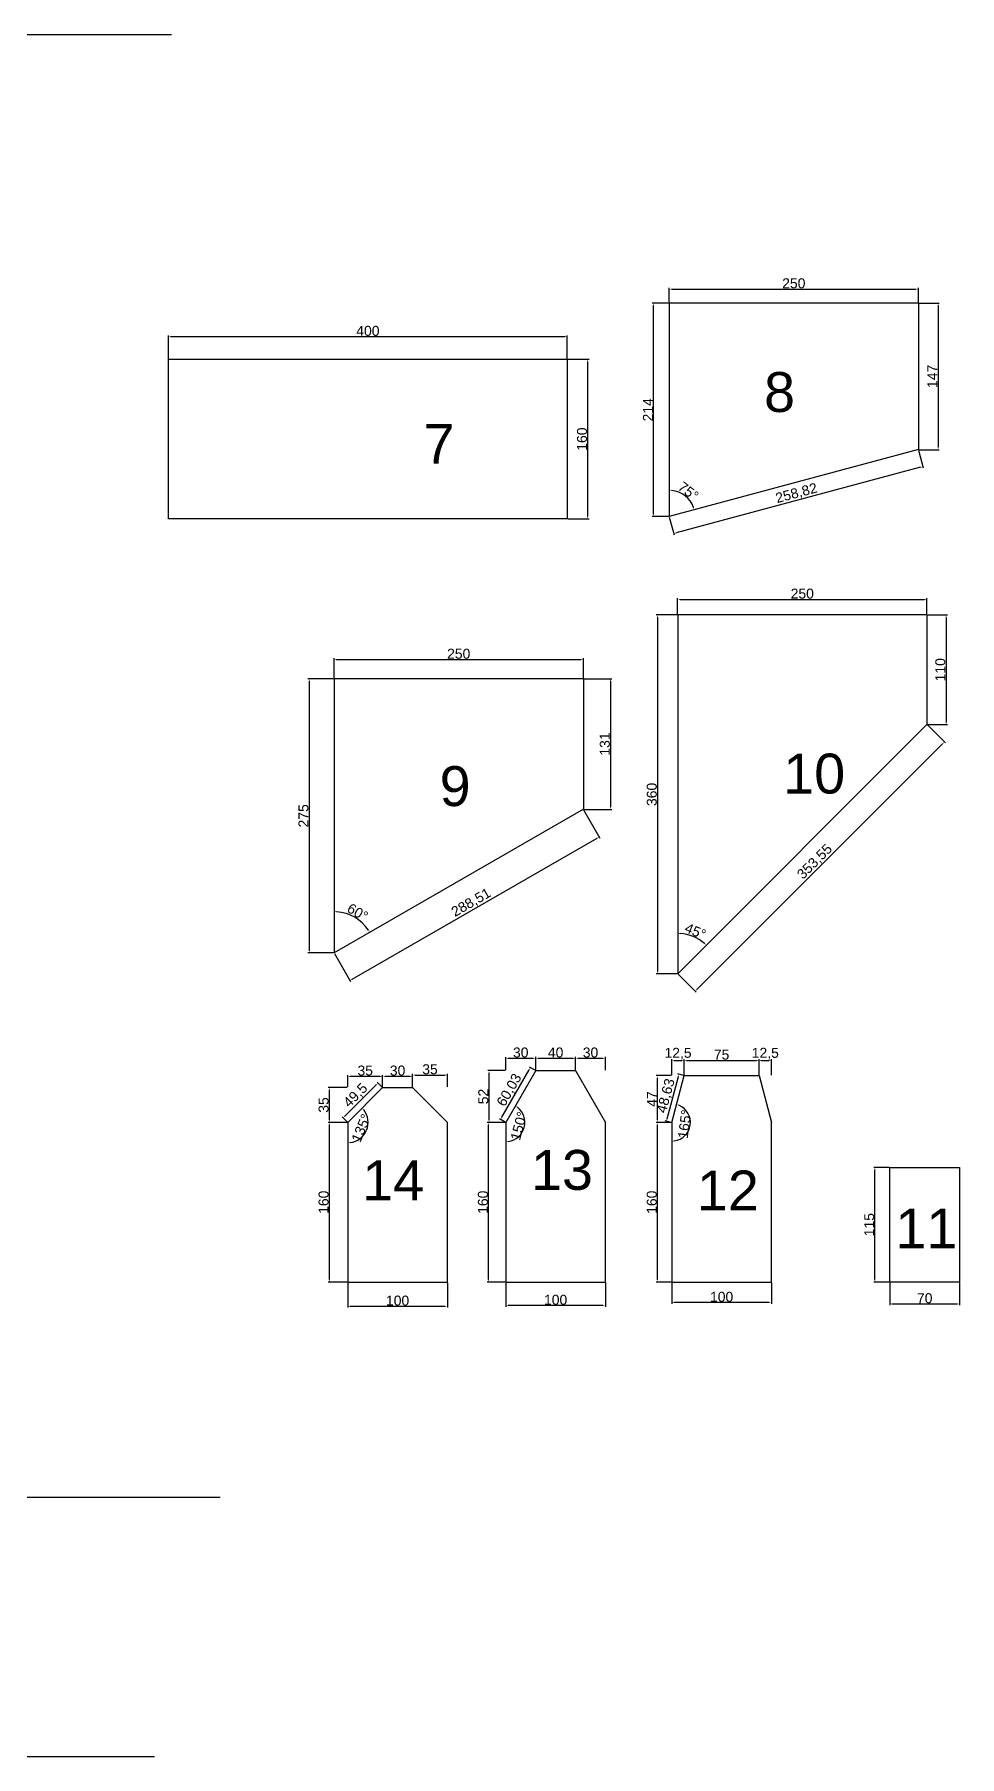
# Model space of a CAD drawing. Header units: millimetres. Extents: x -4275 to 17266, y -15886 to 5463.
# Drawn here: x -379 to 549, y -12052 to -10325 of the extents above; entities that cross this region are included whole.
import ezdxf

# ---------------------------------------------------------------- set-up
doc = ezdxf.new("R2010")
doc.units = ezdxf.units.MM
for name, color, linetype in [('尺寸标注', 6, 'Continuous'), ('标号', 4, 'Continuous'), ('辅助线', 40, 'Continuous')]:
    doc.layers.add(name, color=color, linetype=linetype)
doc.styles.get("Standard").update_dxf_attribs({"font": 'arial.ttf'})
doc.dimstyles.new('ISO-25-JHF', dxfattribs={"dimtxt": 10, "dimasz": 2.5, "dimexe": 1.25, "dimexo": 0.625, "dimtad": 1, "dimtxsty": 'Standard', "dimcen": 2.5, "dimadec": 0, "dimazin": 0, "dimtfac": 1, "dimtmove": 0, "dimatfit": 3, "dimfxl": 1, "dimarcsym": 0})

# ---------------------------------------------------------------- blocks, each defined once
blk = doc.blocks.new('*D314')
at = {"layer": 'Defpoints', "color": 0, "transparency": 16777216}
for p in [(-64.6, -11575.7), (35.4, -11575.7), (-64.6, -11600.1)]:
    blk.add_point(p, dxfattribs=at)
at = {"layer": '尺寸标注', "color": 0, "lineweight": -2, "transparency": 16777216}
for p, q in [((-64.6, -11576.4), (-64.6, -11601.3)), ((35.4, -11576.4), (35.4, -11601.3)), ((32.9, -11600.1), (-62.1, -11600.1))]:
    blk.add_line(p, q, dxfattribs=at)
at = {"layer": '尺寸标注', "color": 0, "transparency": 16777216}
for points in [[(-62.1, -11599.7), (-62.1, -11600.5), (-64.6, -11600.1)], [(32.9, -11599.7), (32.9, -11600.5), (35.4, -11600.1)]]:
    blk.add_solid(points, dxfattribs=at)
at = {"layer": '尺寸标注', "color": 0, "transparency": 16777216, "insert": (-14.6, -11594.4), "char_height": 10, "attachment_point": 5}
blk.add_mtext('100', dxfattribs=at)
blk = doc.blocks.new('*D315')
at = {"layer": 'Defpoints', "color": 0, "transparency": 16777216}
for p in [(-83, -11415.7), (-64.6, -11415.7), (-64.6, -11575.7)]:
    blk.add_point(p, dxfattribs=at)
at = {"layer": '尺寸标注', "color": 0, "lineweight": -2, "transparency": 16777216}
for p, q in [((-65.2, -11415.7), (-84.3, -11415.7)), ((-83, -11573.2), (-83, -11418.2)), ((-65.2, -11575.7), (-84.3, -11575.7))]:
    blk.add_line(p, q, dxfattribs=at)
at = {"layer": '尺寸标注', "color": 0, "transparency": 16777216}
for points in [[(-83.5, -11418.2), (-82.6, -11418.2), (-83, -11415.7)], [(-83.5, -11573.2), (-82.6, -11573.2), (-83, -11575.7)]]:
    blk.add_solid(points, dxfattribs=at)
at = {"layer": '尺寸标注', "color": 0, "transparency": 16777216, "insert": (-88.8, -11495.7), "char_height": 10, "attachment_point": 5, "rotation": 90}
blk.add_mtext('160', dxfattribs=at)
blk = doc.blocks.new('*D305')
at = {"layer": 'Defpoints', "color": 0, "transparency": 16777216}
for p in [(-83, -11380.7), (-64.6, -11380.7), (-64.6, -11415.7)]:
    blk.add_point(p, dxfattribs=at)
at = {"layer": '尺寸标注', "color": 0, "lineweight": -2, "transparency": 16777216}
for p, q in [((-65.2, -11380.7), (-84.3, -11380.7)), ((-83, -11413.2), (-83, -11383.2)), ((-65.2, -11415.7), (-84.3, -11415.7))]:
    blk.add_line(p, q, dxfattribs=at)
at = {"layer": '尺寸标注', "color": 0, "transparency": 16777216}
for points in [[(-83.5, -11383.2), (-82.6, -11383.2), (-83, -11380.7)], [(-83.5, -11413.2), (-82.6, -11413.2), (-83, -11415.7)]]:
    blk.add_solid(points, dxfattribs=at)
at = {"layer": '尺寸标注', "color": 0, "transparency": 16777216, "insert": (-88.8, -11398.2), "char_height": 10, "attachment_point": 5, "rotation": 90}
blk.add_mtext('35', dxfattribs=at)
blk = doc.blocks.new('*D316')
at = {"layer": 'Defpoints', "color": 0, "transparency": 16777216}
for p in [(-64.6, -11380.7), (-29.6, -11369.4), (-29.6, -11380.7)]:
    blk.add_point(p, dxfattribs=at)
at = {"layer": '尺寸标注', "color": 0, "lineweight": -2, "transparency": 16777216}
for p, q in [((-64.6, -11380.1), (-64.6, -11368.2)), ((-62.1, -11369.4), (-32.1, -11369.4)), ((-29.6, -11380.1), (-29.6, -11368.2))]:
    blk.add_line(p, q, dxfattribs=at)
at = {"layer": '尺寸标注', "color": 0, "transparency": 16777216}
for points in [[(-62.1, -11369), (-62.1, -11369.8), (-64.6, -11369.4)], [(-32.1, -11369), (-32.1, -11369.8), (-29.6, -11369.4)]]:
    blk.add_solid(points, dxfattribs=at)
at = {"layer": '尺寸标注', "color": 0, "transparency": 16777216, "insert": (-47.1, -11363.7), "char_height": 10, "attachment_point": 5}
blk.add_mtext('35', dxfattribs=at)
blk = doc.blocks.new('*D317')
at = {"layer": 'Defpoints', "color": 0, "transparency": 16777216}
for p in [(-29.6, -11380.7), (0.4, -11369.4), (0.4, -11380.7)]:
    blk.add_point(p, dxfattribs=at)
at = {"layer": '尺寸标注', "color": 0, "lineweight": -2, "transparency": 16777216}
for p, q in [((-29.6, -11380.1), (-29.6, -11368.2)), ((-27.1, -11369.4), (-2.1, -11369.4)), ((0.4, -11380.1), (0.4, -11368.2))]:
    blk.add_line(p, q, dxfattribs=at)
at = {"layer": '尺寸标注', "color": 0, "transparency": 16777216}
for points in [[(-27.1, -11369), (-27.1, -11369.8), (-29.6, -11369.4)], [(-2.1, -11369), (-2.1, -11369.8), (0.4, -11369.4)]]:
    blk.add_solid(points, dxfattribs=at)
at = {"layer": '尺寸标注', "color": 0, "transparency": 16777216, "insert": (-14.6, -11363.7), "char_height": 10, "attachment_point": 5}
blk.add_mtext('30', dxfattribs=at)
blk = doc.blocks.new('*D306')
at = {"layer": 'Defpoints', "color": 0, "transparency": 16777216}
for p in [(0.4, -11380.7), (35.4, -11368.2), (35.4, -11380.7)]:
    blk.add_point(p, dxfattribs=at)
at = {"layer": '尺寸标注', "color": 0, "lineweight": -2, "transparency": 16777216}
for p, q in [((0.4, -11380.1), (0.4, -11366.9)), ((2.9, -11368.2), (32.9, -11368.2)), ((35.4, -11380.1), (35.4, -11366.9))]:
    blk.add_line(p, q, dxfattribs=at)
at = {"layer": '尺寸标注', "color": 0, "transparency": 16777216}
for points in [[(2.9, -11367.7), (2.9, -11368.6), (0.4, -11368.2)], [(32.9, -11367.7), (32.9, -11368.6), (35.4, -11368.2)]]:
    blk.add_solid(points, dxfattribs=at)
at = {"layer": '尺寸标注', "color": 0, "transparency": 16777216, "insert": (17.9, -11362.4), "char_height": 10, "attachment_point": 5}
blk.add_mtext('35', dxfattribs=at)
blk = doc.blocks.new('*D318')
at = {"layer": 'Defpoints', "color": 0, "transparency": 16777216}
for p in [(93.9, -11575.7), (193.9, -11575.7), (93.9, -11599.3)]:
    blk.add_point(p, dxfattribs=at)
at = {"layer": '尺寸标注', "color": 0, "lineweight": -2, "transparency": 16777216}
for p, q in [((93.9, -11576.4), (93.9, -11600.6)), ((193.9, -11576.4), (193.9, -11600.6)), ((191.4, -11599.3), (96.4, -11599.3))]:
    blk.add_line(p, q, dxfattribs=at)
at = {"layer": '尺寸标注', "color": 0, "transparency": 16777216}
for points in [[(96.4, -11598.9), (96.4, -11599.7), (93.9, -11599.3)], [(191.4, -11598.9), (191.4, -11599.7), (193.9, -11599.3)]]:
    blk.add_solid(points, dxfattribs=at)
at = {"layer": '尺寸标注', "color": 0, "transparency": 16777216, "insert": (143.9, -11593.6), "char_height": 10, "attachment_point": 5}
blk.add_mtext('100', dxfattribs=at)
blk = doc.blocks.new('*D319')
at = {"layer": 'Defpoints', "color": 0, "transparency": 16777216}
for p in [(76.7, -11415.7), (93.9, -11415.7), (93.9, -11575.7)]:
    blk.add_point(p, dxfattribs=at)
at = {"layer": '尺寸标注', "color": 0, "lineweight": -2, "transparency": 16777216}
for p, q in [((93.3, -11415.7), (75.4, -11415.7)), ((76.7, -11573.2), (76.7, -11418.2)), ((93.3, -11575.7), (75.4, -11575.7))]:
    blk.add_line(p, q, dxfattribs=at)
at = {"layer": '尺寸标注', "color": 0, "transparency": 16777216}
for points in [[(76.3, -11418.2), (77.1, -11418.2), (76.7, -11415.7)], [(76.3, -11573.2), (77.1, -11573.2), (76.7, -11575.7)]]:
    blk.add_solid(points, dxfattribs=at)
at = {"layer": '尺寸标注', "color": 0, "transparency": 16777216, "insert": (71, -11495.7), "char_height": 10, "attachment_point": 5, "rotation": 90}
blk.add_mtext('160', dxfattribs=at)
blk = doc.blocks.new('*D307')
at = {"layer": 'Defpoints', "color": 0, "transparency": 16777216}
for p in [(77.1, -11363.7), (93.9, -11363.7), (93.9, -11415.7)]:
    blk.add_point(p, dxfattribs=at)
at = {"layer": '尺寸标注', "color": 0, "lineweight": -2, "transparency": 16777216}
for p, q in [((93.3, -11363.7), (75.9, -11363.7)), ((77.1, -11413.2), (77.1, -11366.2)), ((93.3, -11415.7), (75.9, -11415.7))]:
    blk.add_line(p, q, dxfattribs=at)
at = {"layer": '尺寸标注', "color": 0, "transparency": 16777216}
for points in [[(76.7, -11366.2), (77.5, -11366.2), (77.1, -11363.7)], [(76.7, -11413.2), (77.5, -11413.2), (77.1, -11415.7)]]:
    blk.add_solid(points, dxfattribs=at)
at = {"layer": '尺寸标注', "color": 0, "transparency": 16777216, "insert": (71.4, -11389.7), "char_height": 10, "attachment_point": 5, "rotation": 90}
blk.add_mtext('52', dxfattribs=at)
blk = doc.blocks.new('*D320')
at = {"layer": 'Defpoints', "color": 0, "transparency": 16777216}
for p in [(123.9, -11351.3), (93.9, -11363.7), (123.9, -11363.7)]:
    blk.add_point(p, dxfattribs=at)
at = {"layer": '尺寸标注', "color": 0, "lineweight": -2, "transparency": 16777216}
for p, q in [((93.9, -11363.1), (93.9, -11350.1)), ((96.4, -11351.3), (121.4, -11351.3)), ((123.9, -11363.1), (123.9, -11350.1))]:
    blk.add_line(p, q, dxfattribs=at)
at = {"layer": '尺寸标注', "color": 0, "transparency": 16777216}
for points in [[(96.4, -11350.9), (96.4, -11351.7), (93.9, -11351.3)], [(121.4, -11350.9), (121.4, -11351.7), (123.9, -11351.3)]]:
    blk.add_solid(points, dxfattribs=at)
at = {"layer": '尺寸标注', "color": 0, "transparency": 16777216, "insert": (108.9, -11345.6), "char_height": 10, "attachment_point": 5}
blk.add_mtext('30', dxfattribs=at)
blk = doc.blocks.new('*D321')
at = {"layer": 'Defpoints', "color": 0, "transparency": 16777216}
for p in [(163.9, -11351.3), (123.9, -11363.7), (163.9, -11363.7)]:
    blk.add_point(p, dxfattribs=at)
at = {"layer": '尺寸标注', "color": 0, "lineweight": -2, "transparency": 16777216}
for p, q in [((123.9, -11363.1), (123.9, -11350)), ((126.4, -11351.3), (161.4, -11351.3)), ((163.9, -11363.1), (163.9, -11350))]:
    blk.add_line(p, q, dxfattribs=at)
at = {"layer": '尺寸标注', "color": 0, "transparency": 16777216}
for points in [[(126.4, -11350.9), (126.4, -11351.7), (123.9, -11351.3)], [(161.4, -11350.9), (161.4, -11351.7), (163.9, -11351.3)]]:
    blk.add_solid(points, dxfattribs=at)
at = {"layer": '尺寸标注', "color": 0, "transparency": 16777216, "insert": (143.9, -11345.6), "char_height": 10, "attachment_point": 5}
blk.add_mtext('40', dxfattribs=at)
blk = doc.blocks.new('*D308')
at = {"layer": 'Defpoints', "color": 0, "transparency": 16777216}
for p in [(193.9, -11351.3), (163.9, -11363.7), (193.9, -11363.7)]:
    blk.add_point(p, dxfattribs=at)
at = {"layer": '尺寸标注', "color": 0, "lineweight": -2, "transparency": 16777216}
for p, q in [((163.9, -11363.1), (163.9, -11350)), ((166.4, -11351.3), (191.4, -11351.3)), ((193.9, -11363.1), (193.9, -11350))]:
    blk.add_line(p, q, dxfattribs=at)
at = {"layer": '尺寸标注', "color": 0, "transparency": 16777216}
for points in [[(166.4, -11350.9), (166.4, -11351.7), (163.9, -11351.3)], [(191.4, -11350.9), (191.4, -11351.7), (193.9, -11351.3)]]:
    blk.add_solid(points, dxfattribs=at)
at = {"layer": '尺寸标注', "color": 0, "transparency": 16777216, "insert": (178.9, -11345.6), "char_height": 10, "attachment_point": 5}
blk.add_mtext('30', dxfattribs=at)
blk = doc.blocks.new('*D322')
at = {"layer": 'Defpoints', "color": 0, "transparency": 16777216}
for p in [(260.4, -11575.7), (360.4, -11575.7), (260.4, -11596.4)]:
    blk.add_point(p, dxfattribs=at)
at = {"layer": '尺寸标注', "color": 0, "lineweight": -2, "transparency": 16777216}
for p, q in [((260.4, -11576.4), (260.4, -11597.6)), ((360.4, -11576.4), (360.4, -11597.6)), ((357.9, -11596.4), (262.9, -11596.4))]:
    blk.add_line(p, q, dxfattribs=at)
at = {"layer": '尺寸标注', "color": 0, "transparency": 16777216}
for points in [[(262.9, -11596), (262.9, -11596.8), (260.4, -11596.4)], [(357.9, -11596), (357.9, -11596.8), (360.4, -11596.4)]]:
    blk.add_solid(points, dxfattribs=at)
at = {"layer": '尺寸标注', "color": 0, "transparency": 16777216, "insert": (310.4, -11590.6), "char_height": 10, "attachment_point": 5}
blk.add_mtext('100', dxfattribs=at)
blk = doc.blocks.new('*D323')
at = {"layer": 'Defpoints', "color": 0, "transparency": 16777216}
for p in [(246.1, -11415.7), (260.4, -11415.7), (260.4, -11575.7)]:
    blk.add_point(p, dxfattribs=at)
at = {"layer": '尺寸标注', "color": 0, "lineweight": -2, "transparency": 16777216}
for p, q in [((259.8, -11415.7), (244.8, -11415.7)), ((246.1, -11573.2), (246.1, -11418.2)), ((259.8, -11575.7), (244.8, -11575.7))]:
    blk.add_line(p, q, dxfattribs=at)
at = {"layer": '尺寸标注', "color": 0, "transparency": 16777216}
for points in [[(245.7, -11418.2), (246.5, -11418.2), (246.1, -11415.7)], [(245.7, -11573.2), (246.5, -11573.2), (246.1, -11575.7)]]:
    blk.add_solid(points, dxfattribs=at)
at = {"layer": '尺寸标注', "color": 0, "transparency": 16777216, "insert": (240.4, -11495.7), "char_height": 10, "attachment_point": 5, "rotation": 90}
blk.add_mtext('160', dxfattribs=at)
blk = doc.blocks.new('*D309')
at = {"layer": 'Defpoints', "color": 0, "transparency": 16777216}
for p in [(246.1, -11368.7), (260.4, -11368.7), (260.4, -11415.7)]:
    blk.add_point(p, dxfattribs=at)
at = {"layer": '尺寸标注', "color": 0, "lineweight": -2, "transparency": 16777216}
for p, q in [((259.8, -11368.7), (244.8, -11368.7)), ((246.1, -11413.2), (246.1, -11371.2)), ((259.8, -11415.7), (244.8, -11415.7))]:
    blk.add_line(p, q, dxfattribs=at)
at = {"layer": '尺寸标注', "color": 0, "transparency": 16777216}
for points in [[(245.7, -11371.2), (246.5, -11371.2), (246.1, -11368.7)], [(245.7, -11413.2), (246.5, -11413.2), (246.1, -11415.7)]]:
    blk.add_solid(points, dxfattribs=at)
at = {"layer": '尺寸标注', "color": 0, "transparency": 16777216, "insert": (240.5, -11392.2), "char_height": 10, "attachment_point": 5, "rotation": 90}
blk.add_mtext('47', dxfattribs=at)
blk = doc.blocks.new('*D324')
at = {"layer": 'Defpoints', "color": 0, "transparency": 16777216}
for p in [(272.9, -11353.5), (260.4, -11368.7), (272.9, -11368.7)]:
    blk.add_point(p, dxfattribs=at)
at = {"layer": '尺寸标注', "color": 0, "lineweight": -2, "transparency": 16777216}
for p, q in [((260.4, -11368.1), (260.4, -11352.2)), ((262.9, -11353.5), (270.4, -11353.5)), ((272.9, -11368.1), (272.9, -11352.2))]:
    blk.add_line(p, q, dxfattribs=at)
at = {"layer": '尺寸标注', "color": 0, "transparency": 16777216}
for points in [[(262.9, -11353.1), (262.9, -11353.9), (260.4, -11353.5)], [(270.4, -11353.1), (270.4, -11353.9), (272.9, -11353.5)]]:
    blk.add_solid(points, dxfattribs=at)
at = {"layer": '尺寸标注', "color": 0, "transparency": 16777216, "insert": (266.7, -11346.8), "char_height": 10, "attachment_point": 5}
blk.add_mtext('12,5', dxfattribs=at)
blk = doc.blocks.new('*D325')
at = {"layer": 'Defpoints', "color": 0, "transparency": 16777216}
for p in [(347.9, -11353.4), (272.9, -11368.7), (347.9, -11368.7)]:
    blk.add_point(p, dxfattribs=at)
at = {"layer": '尺寸标注', "color": 0, "lineweight": -2, "transparency": 16777216}
for p, q in [((272.9, -11368.1), (272.9, -11352.2)), ((275.4, -11353.4), (345.4, -11353.4)), ((347.9, -11368.1), (347.9, -11352.2))]:
    blk.add_line(p, q, dxfattribs=at)
at = {"layer": '尺寸标注', "color": 0, "transparency": 16777216}
for points in [[(275.4, -11353), (275.4, -11353.9), (272.9, -11353.4)], [(345.4, -11353), (345.4, -11353.9), (347.9, -11353.4)]]:
    blk.add_solid(points, dxfattribs=at)
at = {"layer": '尺寸标注', "color": 0, "transparency": 16777216, "insert": (310.4, -11347.7), "char_height": 10, "attachment_point": 5}
blk.add_mtext('75', dxfattribs=at)
blk = doc.blocks.new('*D310')
at = {"layer": 'Defpoints', "color": 0, "transparency": 16777216}
for p in [(360.4, -11353.4), (347.9, -11368.7), (360.4, -11368.7)]:
    blk.add_point(p, dxfattribs=at)
at = {"layer": '尺寸标注', "color": 0, "lineweight": -2, "transparency": 16777216}
for p, q in [((347.9, -11368.1), (347.9, -11352.2)), ((350.4, -11353.4), (357.9, -11353.4)), ((360.4, -11368.1), (360.4, -11352.2))]:
    blk.add_line(p, q, dxfattribs=at)
at = {"layer": '尺寸标注', "color": 0, "transparency": 16777216}
for points in [[(350.4, -11353), (350.4, -11353.9), (347.9, -11353.4)], [(357.9, -11353), (357.9, -11353.9), (360.4, -11353.4)]]:
    blk.add_solid(points, dxfattribs=at)
at = {"layer": '尺寸标注', "color": 0, "transparency": 16777216, "insert": (354.2, -11346.8), "char_height": 10, "attachment_point": 5}
blk.add_mtext('12,5', dxfattribs=at)
blk = doc.blocks.new('*D326')
at = {"layer": 'Defpoints', "color": 0, "transparency": 16777216}
for p in [(479.1, -11575.7), (549.1, -11575.7), (549.1, -11597.7)]:
    blk.add_point(p, dxfattribs=at)
at = {"layer": '尺寸标注', "color": 0, "lineweight": -2, "transparency": 16777216}
for p, q in [((479.1, -11576.4), (479.1, -11599)), ((549.1, -11576.4), (549.1, -11599)), ((481.6, -11597.7), (546.6, -11597.7))]:
    blk.add_line(p, q, dxfattribs=at)
at = {"layer": '尺寸标注', "color": 0, "transparency": 16777216}
for points in [[(481.6, -11597.3), (481.6, -11598.1), (479.1, -11597.7)], [(546.6, -11597.3), (546.6, -11598.1), (549.1, -11597.7)]]:
    blk.add_solid(points, dxfattribs=at)
at = {"layer": '尺寸标注', "color": 0, "transparency": 16777216, "insert": (514.1, -11592), "char_height": 10, "attachment_point": 5}
blk.add_mtext('70', dxfattribs=at)
blk = doc.blocks.new('*D327')
at = {"layer": 'Defpoints', "color": 0, "transparency": 16777216}
for p in [(464.2, -11460.7), (479.1, -11460.7), (479.1, -11575.7)]:
    blk.add_point(p, dxfattribs=at)
at = {"layer": '尺寸标注', "color": 0, "lineweight": -2, "transparency": 16777216}
for p, q in [((478.4, -11460.7), (463, -11460.7)), ((464.2, -11573.2), (464.2, -11463.2)), ((478.4, -11575.7), (463, -11575.7))]:
    blk.add_line(p, q, dxfattribs=at)
at = {"layer": '尺寸标注', "color": 0, "transparency": 16777216}
for points in [[(463.8, -11463.2), (464.6, -11463.2), (464.2, -11460.7)], [(463.8, -11573.2), (464.6, -11573.2), (464.2, -11575.7)]]:
    blk.add_solid(points, dxfattribs=at)
at = {"layer": '尺寸标注', "color": 0, "transparency": 16777216, "insert": (458.5, -11518.2), "char_height": 10, "attachment_point": 5, "rotation": 90}
blk.add_mtext('115', dxfattribs=at)
blk = doc.blocks.new('*D328')
at = {"layer": 'Defpoints', "color": 0, "transparency": 16777216}
for p in [(-29.6, -11380.7), (-64.6, -11415.7), (-64.6, -11415.7), (-50.2, -11430.1), (-64.6, -11575.7)]:
    blk.add_point(p, dxfattribs=at)
at = {"layer": '尺寸标注', "color": 0, "lineweight": -2, "transparency": 16777216}
blk.add_arc((-64.6, -11415.7), 20.4, 277.0269, 37.9731, dxfattribs=at)
at = {"layer": '尺寸标注', "color": 0, "transparency": 16777216}
for points in [[(-48.8, -11403.5), (-48.2, -11402.9), (-50.2, -11401.3)], [(-62.1, -11436.4), (-62.1, -11435.6), (-64.6, -11436.1)]]:
    blk.add_solid(points, dxfattribs=at)
at = {"layer": '尺寸标注', "color": 0, "transparency": 16777216, "insert": (-51.1, -11421.3), "char_height": 10, "attachment_point": 5, "rotation": 67.5}
blk.add_mtext('135°', dxfattribs=at)
blk = doc.blocks.new('*D329')
at = {"layer": 'Defpoints', "color": 0, "transparency": 16777216}
for p in [(123.9, -11363.7), (93.9, -11415.7), (93.9, -11415.7), (108.7, -11428.1), (93.9, -11575.7)]:
    blk.add_point(p, dxfattribs=at)
at = {"layer": '尺寸标注', "color": 0, "lineweight": -2, "transparency": 16777216}
blk.add_arc((93.9, -11415.7), 19.2, 277.4568, 52.5616, dxfattribs=at)
at = {"layer": '尺寸标注', "color": 0, "transparency": 16777216}
for points in [[(105.4, -11400.8), (105.9, -11400.1), (103.5, -11399.1)], [(96.5, -11435.2), (96.4, -11434.4), (93.9, -11434.9)]]:
    blk.add_solid(points, dxfattribs=at)
at = {"layer": '尺寸标注', "color": 0, "transparency": 16777216, "insert": (107, -11419.2), "char_height": 10, "attachment_point": 5, "rotation": 75.0092}
blk.add_mtext('150°', dxfattribs=at)
blk = doc.blocks.new('*D330')
at = {"layer": 'Defpoints', "color": 0, "transparency": 16777216}
for p in [(272.9, -11368.7), (260.4, -11415.7), (260.4, -11415.7), (275.8, -11426.4), (260.4, -11575.7)]:
    blk.add_point(p, dxfattribs=at)
at = {"layer": '尺寸标注', "color": 0, "lineweight": -2, "transparency": 16777216}
blk.add_arc((260.4, -11415.7), 18.7, 277.6645, 67.4421, dxfattribs=at)
at = {"layer": '尺寸标注', "color": 0, "transparency": 16777216}
for points in [[(267.5, -11398.8), (267.7, -11398.1), (265.2, -11397.7)], [(263, -11434.7), (262.9, -11433.8), (260.4, -11434.4)]]:
    blk.add_solid(points, dxfattribs=at)
at = {"layer": '尺寸标注', "color": 0, "transparency": 16777216, "insert": (273.3, -11417.4), "char_height": 10, "attachment_point": 5, "rotation": 82.5533}
blk.add_mtext('165°', dxfattribs=at)
blk = doc.blocks.new('*D331')
at = {"layer": 'Defpoints', "color": 0, "transparency": 16777216}
for p in [(155.6, -10627.6), (-244.4, -10650.4), (155.6, -10650.4)]:
    blk.add_point(p, dxfattribs=at)
at = {"layer": '尺寸标注', "color": 0, "lineweight": -2, "transparency": 16777216}
for p, q in [((-244.4, -10649.8), (-244.4, -10626.4)), ((-241.9, -10627.6), (153.1, -10627.6)), ((155.6, -10649.8), (155.6, -10626.4))]:
    blk.add_line(p, q, dxfattribs=at)
at = {"layer": '尺寸标注', "color": 0, "transparency": 16777216}
for points in [[(-241.9, -10627.2), (-241.9, -10628.1), (-244.4, -10627.6)], [(153.1, -10627.2), (153.1, -10628.1), (155.6, -10627.6)]]:
    blk.add_solid(points, dxfattribs=at)
at = {"layer": '尺寸标注', "color": 0, "transparency": 16777216, "insert": (-44.4, -10621.9), "char_height": 10, "attachment_point": 5}
blk.add_mtext('400', dxfattribs=at)
blk = doc.blocks.new('*D332')
at = {"layer": 'Defpoints', "color": 0, "transparency": 16777216}
for p in [(155.6, -10650.4), (176.1, -10650.4), (155.6, -10810.4)]:
    blk.add_point(p, dxfattribs=at)
at = {"layer": '尺寸标注', "color": 0, "lineweight": -2, "transparency": 16777216}
for p, q in [((156.3, -10650.4), (177.4, -10650.4)), ((176.1, -10807.9), (176.1, -10652.9)), ((156.3, -10810.4), (177.4, -10810.4))]:
    blk.add_line(p, q, dxfattribs=at)
at = {"layer": '尺寸标注', "color": 0, "transparency": 16777216}
for points in [[(175.7, -10652.9), (176.5, -10652.9), (176.1, -10650.4)], [(175.7, -10807.9), (176.5, -10807.9), (176.1, -10810.4)]]:
    blk.add_solid(points, dxfattribs=at)
at = {"layer": '尺寸标注', "color": 0, "transparency": 16777216, "insert": (170.4, -10730.4), "char_height": 10, "attachment_point": 5, "rotation": 90}
blk.add_mtext('160', dxfattribs=at)
blk = doc.blocks.new('*D333')
at = {"layer": 'Defpoints', "color": 0, "transparency": 16777216}
for p in [(507.8, -10580), (257.8, -10594), (507.8, -10594)]:
    blk.add_point(p, dxfattribs=at)
at = {"layer": '尺寸标注', "color": 0, "lineweight": -2, "transparency": 16777216}
for p, q in [((257.8, -10593.3), (257.8, -10578.7)), ((260.3, -10580), (505.3, -10580)), ((507.8, -10593.3), (507.8, -10578.7))]:
    blk.add_line(p, q, dxfattribs=at)
at = {"layer": '尺寸标注', "color": 0, "transparency": 16777216}
for points in [[(260.3, -10579.6), (260.3, -10580.4), (257.8, -10580)], [(505.3, -10579.6), (505.3, -10580.4), (507.8, -10580)]]:
    blk.add_solid(points, dxfattribs=at)
at = {"layer": '尺寸标注', "color": 0, "transparency": 16777216, "insert": (382.8, -10574.2), "char_height": 10, "attachment_point": 5}
blk.add_mtext('250', dxfattribs=at)
blk = doc.blocks.new('*D334')
at = {"layer": 'Defpoints', "color": 0, "transparency": 16777216}
for p in [(507.8, -10594), (507.8, -10741), (527.5, -10741)]:
    blk.add_point(p, dxfattribs=at)
at = {"layer": '尺寸标注', "color": 0, "lineweight": -2, "transparency": 16777216}
for p, q in [((508.4, -10594), (528.7, -10594)), ((527.5, -10596.5), (527.5, -10738.5)), ((508.4, -10741), (528.7, -10741))]:
    blk.add_line(p, q, dxfattribs=at)
at = {"layer": '尺寸标注', "color": 0, "transparency": 16777216}
for points in [[(527.1, -10596.5), (527.9, -10596.5), (527.5, -10594)], [(527.1, -10738.5), (527.9, -10738.5), (527.5, -10741)]]:
    blk.add_solid(points, dxfattribs=at)
at = {"layer": '尺寸标注', "color": 0, "transparency": 16777216, "insert": (521.8, -10667.5), "char_height": 10, "attachment_point": 5, "rotation": 90}
blk.add_mtext('147', dxfattribs=at)
blk = doc.blocks.new('*D335')
at = {"layer": 'Defpoints', "color": 0, "transparency": 16777216}
for p in [(507.8, -10741), (257.8, -10808), (262.4, -10825.1)]:
    blk.add_point(p, dxfattribs=at)
at = {"layer": '尺寸标注', "color": 0, "lineweight": -2, "transparency": 16777216}
for p, q in [((507.9, -10741.6), (512.7, -10759.3)), ((509.9, -10758.7), (264.8, -10824.4)), ((257.9, -10808.6), (262.7, -10826.3))]:
    blk.add_line(p, q, dxfattribs=at)
at = {"layer": '尺寸标注', "color": 0, "transparency": 16777216}
for points in [[(509.8, -10758.3), (510.1, -10759.1), (512.4, -10758.1)], [(264.7, -10824), (264.9, -10824.8), (262.4, -10825.1)]]:
    blk.add_solid(points, dxfattribs=at)
at = {"layer": '尺寸标注', "color": 0, "transparency": 16777216, "insert": (385.6, -10785.2), "char_height": 10, "attachment_point": 5, "rotation": 15.0027}
blk.add_mtext('258,82', dxfattribs=at)
blk = doc.blocks.new('*D311')
at = {"layer": 'Defpoints', "color": 0, "transparency": 16777216}
for p in [(242.1, -10594), (257.8, -10594), (257.8, -10808)]:
    blk.add_point(p, dxfattribs=at)
at = {"layer": '尺寸标注', "color": 0, "lineweight": -2, "transparency": 16777216}
for p, q in [((257.1, -10594), (240.9, -10594)), ((242.1, -10805.5), (242.1, -10596.5)), ((257.1, -10808), (240.9, -10808))]:
    blk.add_line(p, q, dxfattribs=at)
at = {"layer": '尺寸标注', "color": 0, "transparency": 16777216}
for points in [[(241.7, -10596.5), (242.6, -10596.5), (242.1, -10594)], [(241.7, -10805.5), (242.6, -10805.5), (242.1, -10808)]]:
    blk.add_solid(points, dxfattribs=at)
at = {"layer": '尺寸标注', "color": 0, "transparency": 16777216, "insert": (236.5, -10701), "char_height": 10, "attachment_point": 5, "rotation": 90}
blk.add_mtext('214', dxfattribs=at)
blk = doc.blocks.new('*D336')
at = {"layer": 'Defpoints', "color": 0, "transparency": 16777216}
for p in [(171.7, -10951.5), (-78.3, -10970.7), (171.7, -10970.7)]:
    blk.add_point(p, dxfattribs=at)
at = {"layer": '尺寸标注', "color": 0, "lineweight": -2, "transparency": 16777216}
for p, q in [((-78.3, -10970), (-78.3, -10950.2)), ((-75.8, -10951.5), (169.2, -10951.5)), ((171.7, -10970), (171.7, -10950.2))]:
    blk.add_line(p, q, dxfattribs=at)
at = {"layer": '尺寸标注', "color": 0, "transparency": 16777216}
for points in [[(-75.8, -10951), (-75.8, -10951.9), (-78.3, -10951.5)], [(169.2, -10951), (169.2, -10951.9), (171.7, -10951.5)]]:
    blk.add_solid(points, dxfattribs=at)
at = {"layer": '尺寸标注', "color": 0, "transparency": 16777216, "insert": (46.7, -10945.7), "char_height": 10, "attachment_point": 5}
blk.add_mtext('250', dxfattribs=at)
blk = doc.blocks.new('*D337')
at = {"layer": 'Defpoints', "color": 0, "transparency": 16777216}
for p in [(171.7, -10970.7), (171.7, -11101.7), (199.1, -11101.7)]:
    blk.add_point(p, dxfattribs=at)
at = {"layer": '尺寸标注', "color": 0, "lineweight": -2, "transparency": 16777216}
for p, q in [((172.4, -10970.7), (200.3, -10970.7)), ((199.1, -10973.2), (199.1, -11099.2)), ((172.4, -11101.7), (200.3, -11101.7))]:
    blk.add_line(p, q, dxfattribs=at)
at = {"layer": '尺寸标注', "color": 0, "transparency": 16777216}
for points in [[(198.6, -10973.2), (199.5, -10973.2), (199.1, -10970.7)], [(198.6, -11099.2), (199.5, -11099.2), (199.1, -11101.7)]]:
    blk.add_solid(points, dxfattribs=at)
at = {"layer": '尺寸标注', "color": 0, "transparency": 16777216, "insert": (193.3, -11036.2), "char_height": 10, "attachment_point": 5, "rotation": 90}
blk.add_mtext('131', dxfattribs=at)
blk = doc.blocks.new('*D338')
at = {"layer": 'Defpoints', "color": 0, "transparency": 16777216}
for p in [(-78.3, -10970.7), (-103.3, -11245.7), (-78.3, -11245.7)]:
    blk.add_point(p, dxfattribs=at)
at = {"layer": '尺寸标注', "color": 0, "lineweight": -2, "transparency": 16777216}
for p, q in [((-78.9, -10970.7), (-104.5, -10970.7)), ((-103.3, -10973.2), (-103.3, -11243.2)), ((-78.9, -11245.7), (-104.5, -11245.7))]:
    blk.add_line(p, q, dxfattribs=at)
at = {"layer": '尺寸标注', "color": 0, "transparency": 16777216}
for points in [[(-103.7, -10973.2), (-102.9, -10973.2), (-103.3, -10970.7)], [(-103.7, -11243.2), (-102.9, -11243.2), (-103.3, -11245.7)]]:
    blk.add_solid(points, dxfattribs=at)
at = {"layer": '尺寸标注', "color": 0, "transparency": 16777216, "insert": (-109, -11108.2), "char_height": 10, "attachment_point": 5, "rotation": 90}
blk.add_mtext('275', dxfattribs=at)
blk = doc.blocks.new('*D312')
at = {"layer": 'Defpoints', "color": 0, "transparency": 16777216}
for p in [(171.7, -11101.7), (187.7, -11129.4), (-78.3, -11245.7)]:
    blk.add_point(p, dxfattribs=at)
at = {"layer": '尺寸标注', "color": 0, "lineweight": -2, "transparency": 16777216}
for p, q in [((172, -11102.2), (188.3, -11130.5)), ((-60.1, -11272.1), (185.5, -11130.6)), ((-78, -11246.2), (-61.7, -11274.5))]:
    blk.add_line(p, q, dxfattribs=at)
at = {"layer": '尺寸标注', "color": 0, "transparency": 16777216}
for points in [[(185.3, -11130.3), (185.7, -11131), (187.7, -11129.4)], [(-60.3, -11271.8), (-59.9, -11272.5), (-62.3, -11273.4)]]:
    blk.add_solid(points, dxfattribs=at)
at = {"layer": '尺寸标注', "color": 0, "transparency": 16777216, "insert": (59.4, -11195.6), "char_height": 10, "attachment_point": 5, "rotation": 29.9419}
blk.add_mtext('288,51', dxfattribs=at)
blk = doc.blocks.new('*D339')
at = {"layer": 'Defpoints', "color": 0, "transparency": 16777216}
for p in [(516.3, -10891.1), (266.3, -10906.7), (516.3, -10906.7)]:
    blk.add_point(p, dxfattribs=at)
at = {"layer": '尺寸标注', "color": 0, "lineweight": -2, "transparency": 16777216}
for p, q in [((266.3, -10906), (266.3, -10889.9)), ((268.8, -10891.1), (513.8, -10891.1)), ((516.3, -10906), (516.3, -10889.9))]:
    blk.add_line(p, q, dxfattribs=at)
at = {"layer": '尺寸标注', "color": 0, "transparency": 16777216}
for points in [[(268.8, -10890.7), (268.8, -10891.5), (266.3, -10891.1)], [(513.8, -10890.7), (513.8, -10891.5), (516.3, -10891.1)]]:
    blk.add_solid(points, dxfattribs=at)
at = {"layer": '尺寸标注', "color": 0, "transparency": 16777216, "insert": (391.3, -10885.4), "char_height": 10, "attachment_point": 5}
blk.add_mtext('250', dxfattribs=at)
blk = doc.blocks.new('*D340')
at = {"layer": 'Defpoints', "color": 0, "transparency": 16777216}
for p in [(516.3, -10906.7), (516.3, -11016.7), (535.5, -11016.7)]:
    blk.add_point(p, dxfattribs=at)
at = {"layer": '尺寸标注', "color": 0, "lineweight": -2, "transparency": 16777216}
for p, q in [((517, -10906.7), (536.8, -10906.7)), ((535.5, -10909.2), (535.5, -11014.2)), ((517, -11016.7), (536.8, -11016.7))]:
    blk.add_line(p, q, dxfattribs=at)
at = {"layer": '尺寸标注', "color": 0, "transparency": 16777216}
for points in [[(535.1, -10909.2), (536, -10909.2), (535.5, -10906.7)], [(535.1, -11014.2), (536, -11014.2), (535.5, -11016.7)]]:
    blk.add_solid(points, dxfattribs=at)
at = {"layer": '尺寸标注', "color": 0, "transparency": 16777216, "insert": (529.8, -10961.7), "char_height": 10, "attachment_point": 5, "rotation": 90}
blk.add_mtext('110', dxfattribs=at)
blk = doc.blocks.new('*D341')
at = {"layer": 'Defpoints', "color": 0, "transparency": 16777216}
for p in [(266.3, -10906.7), (246.2, -11266.7), (266.3, -11266.7)]:
    blk.add_point(p, dxfattribs=at)
at = {"layer": '尺寸标注', "color": 0, "lineweight": -2, "transparency": 16777216}
for p, q in [((265.7, -10906.7), (244.9, -10906.7)), ((246.2, -10909.2), (246.2, -11264.2)), ((265.7, -11266.7), (244.9, -11266.7))]:
    blk.add_line(p, q, dxfattribs=at)
at = {"layer": '尺寸标注', "color": 0, "transparency": 16777216}
for points in [[(245.7, -10909.2), (246.6, -10909.2), (246.2, -10906.7)], [(245.7, -11264.2), (246.6, -11264.2), (246.2, -11266.7)]]:
    blk.add_solid(points, dxfattribs=at)
at = {"layer": '尺寸标注', "color": 0, "transparency": 16777216, "insert": (240.4, -11086.7), "char_height": 10, "attachment_point": 5, "rotation": 90}
blk.add_mtext('360', dxfattribs=at)
blk = doc.blocks.new('*D313')
at = {"layer": 'Defpoints', "color": 0, "transparency": 16777216}
for p in [(516.3, -11016.7), (533.9, -11034.2), (266.3, -11266.7)]:
    blk.add_point(p, dxfattribs=at)
at = {"layer": '尺寸标注', "color": 0, "lineweight": -2, "transparency": 16777216}
for p, q in [((516.8, -11017.1), (534.8, -11035.1)), ((285.6, -11282.4), (532.1, -11036)), ((266.8, -11267.1), (284.8, -11285.1))]:
    blk.add_line(p, q, dxfattribs=at)
at = {"layer": '尺寸标注', "color": 0, "transparency": 16777216}
for points in [[(531.8, -11035.7), (532.4, -11036.2), (533.9, -11034.2)], [(285.3, -11282.1), (285.9, -11282.7), (283.9, -11284.2)]]:
    blk.add_solid(points, dxfattribs=at)
at = {"layer": '尺寸标注', "color": 0, "transparency": 16777216, "insert": (404.2, -11154.5), "char_height": 10, "attachment_point": 5, "rotation": 45}
blk.add_mtext('353,55', dxfattribs=at)
blk = doc.blocks.new('*D342')
at = {"layer": 'Defpoints', "color": 0, "transparency": 16777216}
for p in [(257.8, -10594), (507.8, -10741), (277.7, -10791.2), (257.8, -10808), (257.8, -10808)]:
    blk.add_point(p, dxfattribs=at)
at = {"layer": '尺寸标注', "color": 0, "lineweight": -2, "transparency": 16777216}
blk.add_arc((257.8, -10808), 26.1, 20.4982, 84.5045, dxfattribs=at)
at = {"layer": '尺寸标注', "color": 0, "transparency": 16777216}
for points in [[(260.2, -10782.4), (260.3, -10781.6), (257.8, -10781.9)], [(282.6, -10798.7), (281.8, -10799), (283, -10801.2)]]:
    blk.add_solid(points, dxfattribs=at)
at = {"layer": '尺寸标注', "color": 0, "transparency": 16777216, "insert": (277.1, -10782.7), "char_height": 10, "attachment_point": 5, "rotation": 322.5014}
blk.add_mtext('75°', dxfattribs=at)
blk = doc.blocks.new('*D343')
at = {"layer": 'Defpoints', "color": 0, "transparency": 16777216}
for p in [(-78.3, -10970.7), (171.7, -11101.7), (-51.7, -11214), (-78.3, -11245.7), (-78.3, -11245.7)]:
    blk.add_point(p, dxfattribs=at)
at = {"layer": '尺寸标注', "color": 0, "lineweight": -2, "transparency": 16777216}
blk.add_arc((-78.3, -11245.7), 41.3, 33.4082, 86.5338, dxfattribs=at)
at = {"layer": '尺寸标注', "color": 0, "transparency": 16777216}
for points in [[(-75.8, -11204.8), (-75.8, -11204), (-78.3, -11204.3)], [(-43.4, -11222.7), (-44.1, -11223.1), (-42.5, -11225)]]:
    blk.add_solid(points, dxfattribs=at)
at = {"layer": '尺寸标注', "color": 0, "transparency": 16777216, "insert": (-54.7, -11204.9), "char_height": 10, "attachment_point": 5, "rotation": 329.971}
blk.add_mtext('60°', dxfattribs=at)
blk = doc.blocks.new('*D344')
at = {"layer": 'Defpoints', "color": 0, "transparency": 16777216}
for p in [(266.3, -10906.7), (516.3, -11016.7), (286.6, -11231.5), (266.3, -11266.7), (266.3, -11266.7)]:
    blk.add_point(p, dxfattribs=at)
at = {"layer": '尺寸标注', "color": 0, "lineweight": -2, "transparency": 16777216}
blk.add_arc((266.3, -11266.7), 40.6, 48.5296, 86.4704, dxfattribs=at)
at = {"layer": '尺寸标注', "color": 0, "transparency": 16777216}
for points in [[(268.8, -11226.6), (268.8, -11225.7), (266.3, -11226.1)], [(293.5, -11235.9), (292.9, -11236.5), (295, -11238)]]:
    blk.add_solid(points, dxfattribs=at)
at = {"layer": '尺寸标注', "color": 0, "transparency": 16777216, "insert": (284.1, -11223.9), "char_height": 10, "attachment_point": 5, "rotation": 337.5}
blk.add_mtext('45°', dxfattribs=at)
blk = doc.blocks.new('*D357')
at = {"layer": 'Defpoints', "color": 0, "transparency": 16777216}
for p in [(-34.2, -11376.1), (-29.6, -11380.7), (-64.6, -11415.7)]:
    blk.add_point(p, dxfattribs=at)
at = {"layer": '尺寸标注', "color": 0, "lineweight": -2, "transparency": 16777216}
for p, q in [((-67.4, -11409.3), (-36, -11377.9)), ((-30, -11380.3), (-35.1, -11375.2)), ((-65, -11415.3), (-70.1, -11410.2))]:
    blk.add_line(p, q, dxfattribs=at)
at = {"layer": '尺寸标注', "color": 0, "transparency": 16777216}
for points in [[(-36.3, -11377.6), (-35.7, -11378.2), (-34.2, -11376.1)], [(-67.7, -11409), (-67.2, -11409.6), (-69.2, -11411.1)]]:
    blk.add_solid(points, dxfattribs=at)
at = {"layer": '尺寸标注', "color": 0, "transparency": 16777216, "insert": (-56.4, -11388.9), "char_height": 10, "attachment_point": 5, "rotation": 45}
blk.add_mtext('49,5', dxfattribs=at)
blk = doc.blocks.new('*D358')
at = {"layer": 'Defpoints', "color": 0, "transparency": 16777216}
for p in [(118.7, -11360.7), (123.9, -11363.7), (93.9, -11415.7)]:
    blk.add_point(p, dxfattribs=at)
at = {"layer": '尺寸标注', "color": 0, "lineweight": -2, "transparency": 16777216}
for p, q in [((89.9, -11410.5), (117.4, -11362.8)), ((123.4, -11363.4), (117.6, -11360.1)), ((93.4, -11415.4), (87.6, -11412.1))]:
    blk.add_line(p, q, dxfattribs=at)
at = {"layer": '尺寸标注', "color": 0, "transparency": 16777216}
for points in [[(117.1, -11362.6), (117.8, -11363.1), (118.7, -11360.7)], [(89.6, -11410.3), (90.3, -11410.7), (88.7, -11412.7)]]:
    blk.add_solid(points, dxfattribs=at)
at = {"layer": '尺寸标注', "color": 0, "transparency": 16777216, "insert": (97.9, -11383.4), "char_height": 10, "attachment_point": 5, "rotation": 60.0184}
blk.add_mtext('60,03', dxfattribs=at)
blk = doc.blocks.new('*D359')
at = {"layer": 'Defpoints', "color": 0, "transparency": 16777216}
for p in [(267.6, -11367.3), (272.9, -11368.7), (260.4, -11415.7)]:
    blk.add_point(p, dxfattribs=at)
at = {"layer": '尺寸标注', "color": 0, "lineweight": -2, "transparency": 16777216}
for p, q in [((255.8, -11411.9), (267, -11369.7)), ((272.3, -11368.6), (266.4, -11367)), ((259.8, -11415.6), (253.9, -11414))]:
    blk.add_line(p, q, dxfattribs=at)
at = {"layer": '尺寸标注', "color": 0, "transparency": 16777216}
for points in [[(266.6, -11369.6), (267.4, -11369.8), (267.6, -11367.3)], [(255.4, -11411.8), (256.2, -11412), (255.1, -11414.3)]]:
    blk.add_solid(points, dxfattribs=at)
at = {"layer": '尺寸标注', "color": 0, "transparency": 16777216, "insert": (255, -11389.1), "char_height": 10, "attachment_point": 5, "rotation": 75.1065}
blk.add_mtext('48,63', dxfattribs=at)

msp = doc.modelspace()

# ---------------------------------------------------------------- linework, layer by layer
for p, q in [((507.766, -10593.955), (257.766, -10593.955)), ((257.766, -10593.955), (257.766, -10807.955)), ((507.766, -10593.955), (507.766, -10740.955)), ((-244.358, -10650.399), (155.642, -10650.399)), ((-244.358, -10810.399), (-244.358, -10650.399)), ((155.642, -10650.399), (155.642, -10810.399)), ((507.766, -10740.955), (257.766, -10807.955)), ((155.642, -10810.399), (-244.358, -10810.399)), ((516.337, -10906.652), (266.337, -10906.652)), ((266.337, -10906.652), (266.337, -11266.652)), ((516.337, -10906.652), (516.337, -11016.652)), ((171.727, -10970.652), (-78.273, -10970.652)), ((-78.273, -10970.652), (-78.273, -11245.652)), ((171.727, -10970.652), (171.727, -11101.652)), ((516.337, -11016.652), (266.337, -11266.652)), ((171.727, -11101.652), (-78.273, -11245.652)), ((-29.597, -11380.726), (-64.597, -11415.726)), ((-29.597, -11380.726), (0.403, -11380.726)), ((0.403, -11380.726), (35.403, -11415.726)), ((123.94, -11363.726), (93.94, -11415.726)), ((123.94, -11363.726), (163.94, -11363.726)), ((163.94, -11363.726), (193.94, -11415.726)), ((260.428, -11415.726), (272.928, -11368.726)), ((272.928, -11368.726), (347.928, -11368.726)), ((347.928, -11368.726), (360.428, -11415.726)), ((-64.597, -11415.726), (-64.597, -11575.726)), ((35.403, -11575.726), (35.403, -11415.726)), ((93.94, -11415.726), (93.94, -11575.726)), ((193.94, -11575.726), (193.94, -11415.726)), ((260.428, -11415.726), (260.428, -11575.726)), ((360.428, -11575.726), (360.428, -11415.726)), ((479.059, -11460.726), (549.059, -11460.726)), ((479.059, -11575.726), (479.059, -11460.726)), ((549.059, -11460.726), (549.059, -11575.726)), ((-64.597, -11575.726), (35.403, -11575.726)), ((93.94, -11575.726), (193.94, -11575.726)), ((260.428, -11575.726), (360.428, -11575.726)), ((549.059, -11575.726), (479.059, -11575.726))]:
    msp.add_line(p, q)
at = {"layer": '辅助线'}
for p, q in [((-1013.02, -10324.589), (-241.446, -10324.589)), ((-1023.02, -11791.589), (-192.472, -11791.589)), ((-1339.02, -12051.589), (-258.584, -12051.589))]:
    msp.add_line(p, q, dxfattribs=at)

# ---------------------------------------------------------------- texts
at = {"layer": '标号', "char_height": 40, "attachment_point": 7}
for s, insert in [('8 ', (352.959, -10703.746)), ('7 ', (11.48, -10755.144)), ('10 ', (372.176, -11086.396)), ('9 ', (27.566, -11098.929)), ('13 ', (119.205, -11483.845)), ('14 ', (-50.132, -11493.733)), ('12 ', (285.591, -11503.904)), ('11 ', (484.676, -11542.031))]:
    msp.add_mtext_dynamic_manual_height_columns(s, width=70.10425, gutter_width=12.5, heights=[0], dxfattribs=dict(at, insert=insert))

# ---------------------------------------------------------------- dimensions: what is measured, and where the dimension line sits
at = {"layer": '尺寸标注'}
for p1, p2, distance, picture, middle in [((257.766, -10593.955), (507.766, -10593.955), 13.98, '*D333', (382.766, -10574.244)), ((257.766, -10807.955), (257.766, -10593.955), 15.628, '*D311', (236.493, -10700.955)), ((507.766, -10593.955), (507.766, -10740.955), 19.715, '*D334', (521.835, -10667.455)), ((-244.358, -10650.399), (155.642, -10650.399), 22.759, '*D331', (-44.358, -10621.91)), ((155.642, -10810.399), (155.642, -10650.399), -20.459, '*D332', (170.371, -10730.399)), ((507.766, -10740.955), (257.766, -10807.955), 17.741, '*D335', (385.641, -10785.183)), ((266.337, -10906.652), (516.337, -10906.652), 15.532, '*D339', (391.337, -10885.389)), ((266.337, -10906.652), (266.337, -11266.652), -20.174, '*D341', (240.429, -11086.652)), ((516.337, -10906.652), (516.337, -11016.652), 19.207, '*D340', (529.814, -10961.652)), ((-78.273, -10970.652), (171.727, -10970.652), 19.193, '*D336', (46.727, -10945.728)), ((-78.273, -10970.652), (-78.273, -11245.652), -24.998, '*D338', (-109.001, -11108.152)), ((171.727, -10970.652), (171.727, -11101.652), 27.337, '*D337', (193.33, -11036.152)), ((266.337, -11266.652), (516.337, -11016.652), -24.793, '*D313', (404.177, -11154.491)), ((-78.273, -11245.652), (171.727, -11101.652), -32.009, '*D312', (59.392, -11195.639)), ((93.94, -11363.726), (123.94, -11363.726), 12.406, '*D320', (108.94, -11345.587)), ((123.94, -11363.726), (163.94, -11363.726), 12.44, '*D321', (143.94, -11345.556)), ((163.94, -11363.726), (193.94, -11363.726), 12.44, '*D308', (178.94, -11345.553)), ((272.928, -11368.726), (347.928, -11368.726), 15.283, '*D325', (310.428, -11347.733)), ((-64.597, -11380.726), (-29.597, -11380.726), 11.32, '*D316', (-47.097, -11363.672)), ((-29.597, -11380.726), (0.403, -11380.726), 11.32, '*D317', (-14.597, -11363.672)), ((0.403, -11380.726), (35.403, -11380.726), 12.57, '*D306', (17.903, -11362.422)), ((93.94, -11415.726), (123.94, -11363.726), 6.09, '*D358', (97.917, -11383.367)), ((-64.597, -11415.726), (-64.597, -11380.726), 18.44, '*D305', (-88.772, -11398.226)), ((-64.597, -11415.726), (-29.597, -11380.726), 6.532, '*D357', (-56.408, -11388.916)), ((93.94, -11415.726), (93.94, -11363.726), 16.838, '*D307', (71.371, -11389.726)), ((260.428, -11415.726), (260.428, -11368.726), 14.33, '*D309', (240.473, -11392.226)), ((260.428, -11415.726), (272.928, -11368.726), 5.471, '*D359', (254.979, -11389.115)), ((-64.597, -11575.726), (-64.597, -11415.726), 18.44, '*D315', (-88.768, -11495.726)), ((93.94, -11575.726), (93.94, -11415.726), 17.255, '*D319', (70.954, -11495.726)), ((260.428, -11575.726), (260.428, -11415.726), 14.33, '*D323', (240.367, -11495.726)), ((479.059, -11575.726), (479.059, -11460.726), 14.849, '*D327', (458.479, -11518.226)), ((35.403, -11575.726), (-64.597, -11575.726), 24.355, '*D314', (-14.597, -11594.351)), ((193.94, -11575.726), (93.94, -11575.726), 23.598, '*D318', (143.94, -11593.593)), ((360.428, -11575.726), (260.428, -11575.726), 20.645, '*D322', (310.428, -11590.641)), ((479.059, -11575.726), (549.059, -11575.726), -21.994, '*D326', (514.059, -11591.99))]:
    dim = msp.add_aligned_dim(p1=p1, p2=p2, distance=distance, dimstyle='ISO-25-JHF', dxfattribs=at)
    dim.commit()
    dim.dimension.update_dxf_attribs({"geometry": picture, "text_midpoint": middle})
for base, line1, line2, picture, middle in [((277.74, -10791.194), ((507.766, -10740.955), (257.766, -10807.955)), ((257.766, -10593.955), (257.766, -10807.955)), '*D342', (277.115, -10782.738)), ((286.631, -11231.501), ((516.337, -11016.652), (266.337, -11266.652)), ((266.337, -10906.652), (266.337, -11266.652)), '*D344', (284.055, -11223.877)), ((-51.685, -11214.009), ((171.727, -11101.652), (-78.273, -11245.652)), ((-78.273, -10970.652), (-78.273, -11245.652)), '*D343', (-54.722, -11204.907)), ((-50.175, -11430.149), ((-64.597, -11415.726), (-64.597, -11575.726)), ((-29.597, -11380.726), (-64.597, -11415.726)), '*D328', (-51.051, -11421.338)), ((108.666, -11428.081), ((93.94, -11415.726), (93.94, -11575.726)), ((123.94, -11363.726), (93.94, -11415.726)), '*D329', (106.972, -11419.216)), ((275.755, -11426.444), ((260.428, -11415.726), (260.428, -11575.726)), ((260.428, -11415.726), (272.928, -11368.726)), '*D330', (273.291, -11417.408))]:
    dim = msp.add_angular_dim_2l(base=base, line1=line1, line2=line2, dimstyle='ISO-25-JHF', dxfattribs=at)
    dim.commit()
    dim.dimension.update_dxf_attribs({"geometry": picture, "text_midpoint": middle})
for base, p1, p2, picture, middle in [((272.928, -11353.477), (260.428, -11368.726), (272.928, -11368.726), '*D324', (266.678, -11353.477)), ((360.428, -11353.443), (347.928, -11368.726), (360.428, -11368.726), '*D310', (354.178, -11353.443))]:
    dim = msp.add_linear_dim(base=base, p1=p1, p2=p2, angle=0, dimstyle='ISO-25-JHF', dxfattribs=at)
    dim.commit()
    dim.dimension.update_dxf_attribs({"geometry": picture, "text_midpoint": middle, "dimtype": 161})

doc.saveas('drawing.dxf')
